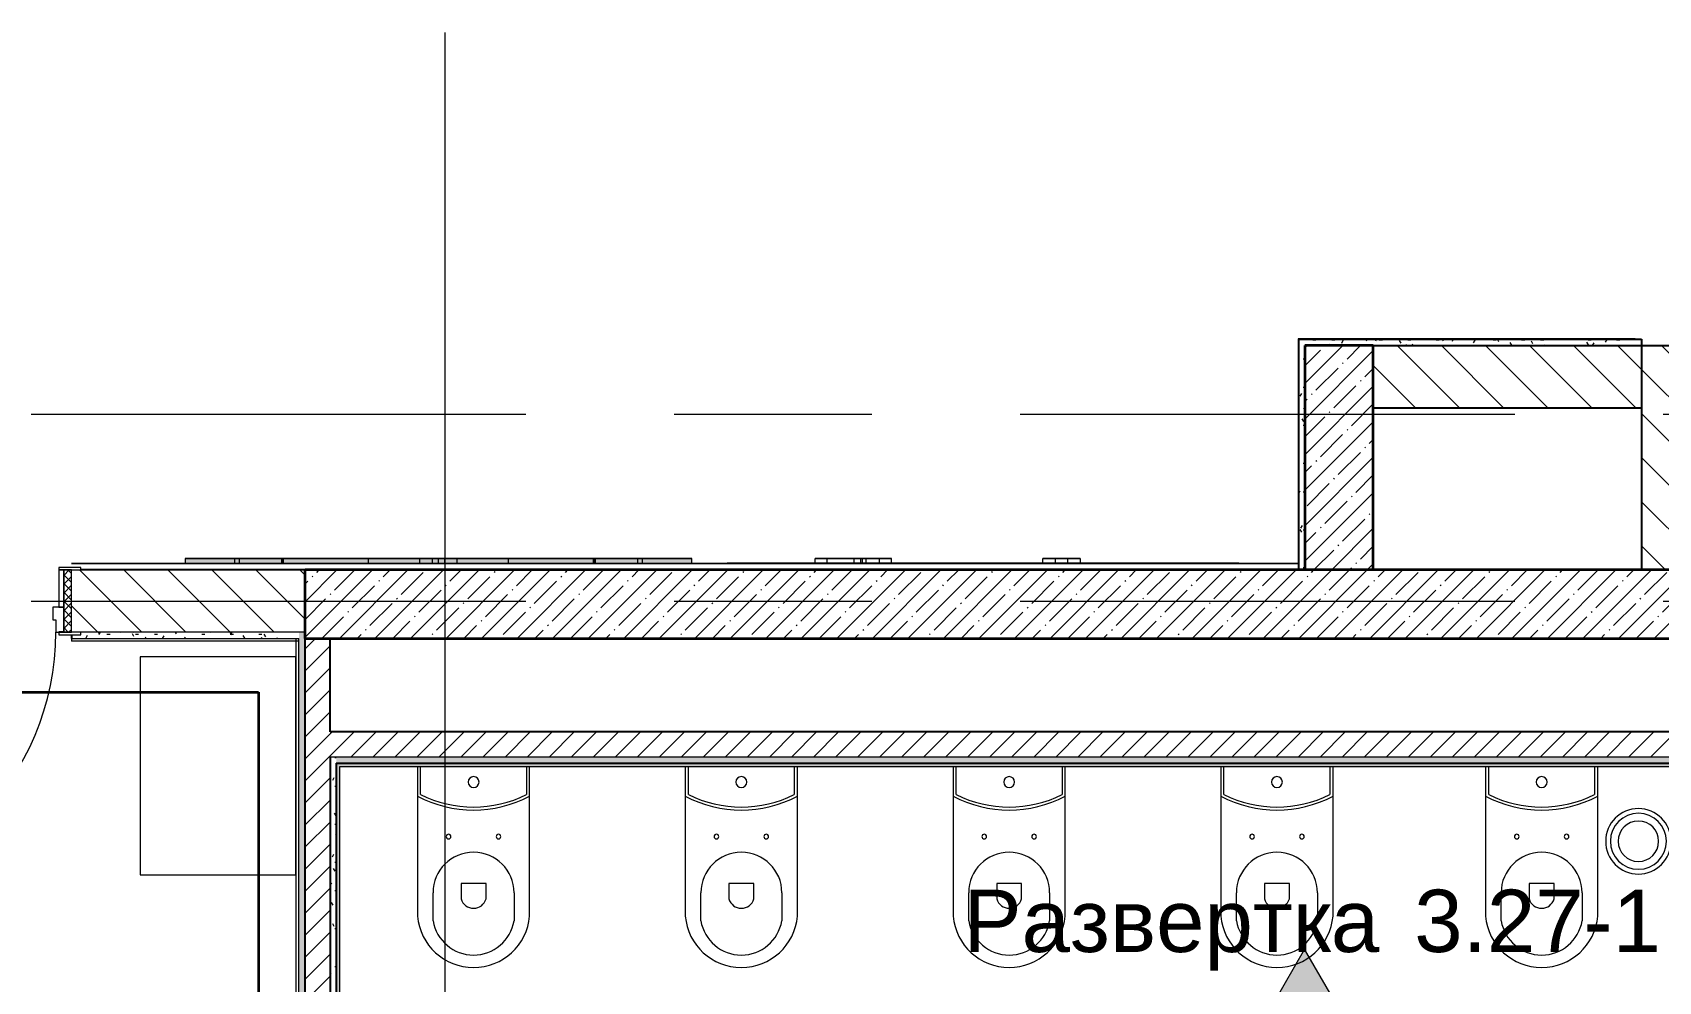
# Model space of a CAD drawing. Header units: millimetres. Extents: x 88919 to 135993, y -1987 to 12871.
# Drawn here: x 93335 to 98554, y 9279 to 12325 of the extents above; entities that cross this region are included whole.
import ezdxf

# ---------------------------------------------------------------- set-up
doc = ezdxf.new("R2010")
doc.units = ezdxf.units.MM
doc.linetypes.add('Осевая', pattern=[3175, 635, -476.25, 1587.5, -476.25])
for name, color, linetype, lineweight in [('A-DETL-1', 7, 'Continuous', 35), ('A-DOOR', 7, 'Continuous', 9), ('A-DOOR-1', 7, 'Continuous', 13), ('A-DOOR-FRAM', 7, 'Continuous', 13), ('A-DOOR-FRAM-1', 7, 'Continuous', 9), ('A-WALL-2', 7, 'Continuous', 9), ('G-ANNO-SYMB', 7, 'Continuous', 9), ('I-WALL', 7, 'Continuous', 9), ('P-SANR-FIXT', 7, 'Continuous', 9), ('Оси', 7, 'Continuous', 9), ('Оси-2', 7, 'Осевая', 9)]:
    doc.layers.add(name, color=color, linetype=linetype, lineweight=lineweight)
for name, color, linetype, lineweight, true_color in [('A-WALL-1', 7, 'Continuous', 25, 0x3c3c3c), ('A-WALL-3', 7, 'Continuous', 35, 0x3c3c3c), ('A-WALL-FNSH-1', 7, 'Continuous', 13, 0x3c3c3c), ('I-FURN-4', 7, 'Continuous', 9, 0xf0f0f0)]:
    doc.layers.add(name, color=color, linetype=linetype, lineweight=lineweight, true_color=true_color)
doc.layers.add('I-FURN-5', color=7, linetype='Continuous', lineweight=9, transparency=1)
doc.styles.add('Arial_1', font='arial.ttf', dxfattribs={"height": 200})
pattern_1 = [(45, (0, 0), (-35.35534, 35.35534), [])]
pattern_2 = [(45, (0, 0), (-57.024626, 57.024626), []), (45, (57.025, 0), (-57.024626, 57.024626), [100.806, -20.161, 3.353, -16.808])]
pattern_3 = [(135, (0, 0), (-70.71068, -70.71068), [])]
pattern_4 = [(0, (0, 0), (121.92, 30.48), [10.058, -81.382, 10.058, -81.382, -487.68]), (0, (0, 0), (121.92, 30.48), [-182.88, 10.058, -172.822, 10.058, -81.382, -213.36]), (0, (0, 0), (121.92, 30.48), [-457.2, 10.058, -50.902, 10.058, -142.342]), (120, (45.72, 15.24), (-87.356454, 90.345817), [10.058, -81.382, 10.058, -81.382, -487.68]), (120, (45.72, 15.24), (-87.356454, 90.345817), [-182.88, 10.058, -172.822, 10.058, -81.382, -213.36]), (120, (45.72, 15.24), (-87.356454, 90.345817), [-457.2, 10.058, -50.902, 10.058, -142.342]), (240, (60.96, 76.2), (-34.563546, -120.825817), [10.058, -81.382, 10.058, -81.382, -487.68]), (240, (60.96, 76.2), (-34.563546, -120.825817), [-182.88, 10.058, -172.822, 10.058, -81.382, -213.36]), (240, (60.96, 76.2), (-34.563546, -120.825817), [-457.2, 10.058, -50.902, 10.058, -142.342])]

# ---------------------------------------------------------------- blocks, each defined once
blk = doc.blocks.new('110_Дверь_СКБ_1Ст_Внутренняя1 - Д-8 950x2100h_охрана-31784688-План разверток пом_3_27_ Этаж 3')
at = {"layer": 'A-DOOR'}
h = blk.add_hatch(dxfattribs=at)
h.set_pattern_fill('FP_5', color=256, style=0, pattern_type=2)
h.set_pattern_definition([(135, (1826.41, 164.685), (-14.14214, -14.14214), []), (225, (1826.41, 164.685), (14.14214, -14.14214), [])])
h.paths.add_polyline_path([(487.5, 100), (462.5, 100), (462.5, -100), (487.5, -100)])
at = {"layer": 'A-DOOR-FRAM-1'}
h = blk.add_hatch(dxfattribs=at)
h.set_pattern_fill('FP_6', color=256, style=0, pattern_type=2)
h.set_pattern_definition([(45, (-296.384, 164.685), (-14.1421, 14.1421), []), (135, (-296.384, 164.685), (-14.1421, -14.1421), [])])
h.paths.add_polyline_path([(-459.3, 100), (-462.5, 100), (-462.5, -100), (-437.5, -100), (-437.5, 100)])
at = {"layer": 'A-DOOR'}
blk.add_arc((437.5, 100), 850, 90, 180, dxfattribs=at)
at = {"layer": 'A-DOOR-1'}
for p, q in [((437.5, 950), (397.5, 950)), ((397.5, 950), (397.5, 100)), ((437.5, 100), (437.5, 950)), ((397.5, 100), (437.5, 100))]:
    blk.add_line(p, q, dxfattribs=at)
at = {"layer": 'A-DOOR-FRAM'}
for p, q in [((-422.5, 108), (-492.5, 108)), ((-492.5, 108), (-492.5, 100)), ((-422.5, 100), (-422.5, 108)), ((517.5, 108), (447.5, 108)), ((447.5, 108), (447.5, 100)), ((517.5, 100), (517.5, 108)), ((-492.5, 100), (-422.5, 100)), ((-437.5, 100), (-462.5, 100)), ((-462.5, 100), (-462.5, -100)), ((-412.5, 100), (-437.5, 100)), ((-437.5, 100), (-437.5, 20)), ((-437.5, -100), (-437.5, 100)), ((-422.5, 100), (-437.5, 100)), ((-437.5, 100), (-437.5, 99)), ((-437.5, 99), (-422.5, 99)), ((-422.5, 99), (-422.5, 100)), ((-412.5, 60), (-412.5, 100)), ((-402.5, 60), (-412.5, 60)), ((-402.5, 20), (-402.5, 60)), ((437.5, 60), (427.5, 60)), ((427.5, 60), (427.5, 20)), ((437.5, 100), (437.5, 60)), ((462.5, 100), (437.5, 100)), ((462.5, 100), (447.5, 100)), ((447.5, 100), (447.5, 99)), ((447.5, 100), (517.5, 100)), ((447.5, 99), (462.5, 99)), ((462.5, 20), (462.5, 100)), ((487.5, 100), (462.5, 100)), ((462.5, 100), (462.5, -100)), ((462.5, 99), (462.5, 100)), ((487.5, -100), (487.5, 100)), ((-437.5, 20), (-402.5, 20)), ((-422.5, 20), (-437.5, 20)), ((-437.5, 20), (-437.5, -100)), ((-422.5, -100), (-422.5, 20)), ((427.5, 20), (462.5, 20)), ((462.5, 20), (447.5, 20)), ((447.5, 20), (447.5, -100)), ((462.5, -100), (462.5, 20)), ((-422.5, -100), (-492.5, -100)), ((-492.5, -100), (-492.5, -108)), ((-462.5, -100), (-437.5, -100)), ((-437.5, -100), (-422.5, -100)), ((-422.5, -108), (-422.5, -100)), ((447.5, -100), (462.5, -100)), ((517.5, -100), (447.5, -100)), ((447.5, -100), (447.5, -108)), ((462.5, -100), (487.5, -100)), ((517.5, -108), (517.5, -100)), ((-492.5, -108), (-422.5, -108)), ((447.5, -108), (517.5, -108))]:
    blk.add_line(p, q, dxfattribs=at)
blk = doc.blocks.new('Стол базовый прямоугольный - 1_196-25596001-План разверток пом_3_27_ Этаж 3')
at = {"layer": 'I-FURN-4'}
for p, q in [((350, 250), (-350, 250)), ((-350, 250), (-350, -250)), ((350, -250), (350, 250)), ((-350, -250), (350, -250))]:
    blk.add_line(p, q, dxfattribs=at)
blk = doc.blocks.new('WC Seat_2 with Cistern-Wall Based - SE22-33487382-План разверток пом_3_27_ Этаж 3')
at = {"layer": 'P-SANR-FIXT'}
for p, q in [((-55, 485.5), (-55, 100.5)), ((-5, 410.5), (-5, 500.5)), ((255, 500.5), (255, 410.5)), ((305, 100.5), (305, 485.5)), ((85, 430.5), (85, 380.5)), ((165, 380.5), (165, 430.5)), ((85, 380.5), (165, 380.5)), ((-55, 100.5), (-55, 5.5)), ((-45, 5.5), (-45, 95.6)), ((295, 95.6), (295, 5.5)), ((305, 5.5), (305, 100.5))]:
    blk.add_line(p, q, dxfattribs=at)
for centre, radius, start, end in [((125, 469.8), 180.7, 4.9791, 175.0209), ((125, 478.7), 131.8, 9.5273, 170.4727), ((125, 418.8), 41.7, 16.2602, 163.7398), ((125, 410.5), 130, 180, 360), ((45, 230.5), 7.5, 0, 180), ((45, 230.5), 7.5, 180, 360), ((205, 230.5), 7.5, 0, 180), ((205, 230.5), 7.5, 180, 360), ((125, -237), 382.5, 61.9275, 118.0725), ((125, -247), 382.5, 63.6122, 116.3878), ((125, 55.5), 17.5, 0, 180), ((125, 55.5), 17.5, 180, 360)]:
    blk.add_arc(centre, radius, start, end, dxfattribs=at)
blk = doc.blocks.new('мусорная корзина - Round_ Metal-30590745-План разверток пом_3_27_ Этаж 3')
at = {"layer": 'P-SANR-FIXT'}
for radius, start, end in [(105, 0, 180), (90, 360, 180), (65, 0, 180), (105, 180, 360), (90, 180, 360), (65, 180, 360)]:
    blk.add_arc((0, 0), radius, start, end, dxfattribs=at)
blk = doc.blocks.new('Дерево_ декор - Дерево_ декор-32360999-План разверток пом_3_27_ Этаж 3')
at = {"layer": 'I-FURN-5'}
for points in [[(-810.2, 24.3), (-812.9, 24.3), (-812.9, 8.3), (-639, 8.3), (-639, 24.3), (-795.5, 24.3)], [(-224.5, 24.3), (-653.9, 24.3), (-653.9, 8.3), (-224.5, 8.3)], [(-497.5, 24.3), (-503.8, 24.3), (-503.8, 8.3), (-497.5, 8.3), (-497.5, 19.6)], [(51.9, 24.3), (-224.5, 24.3), (-224.5, 8.3), (224.5, 8.3), (224.5, 24.3), (101.1, 24.3)], [(592.2, 24.3), (224.5, 24.3), (224.5, 8.3), (653.9, 8.3), (653.9, 24.3), (595, 24.3)], [(503.8, 24.3), (497.5, 24.3), (497.5, 8.3), (503.8, 8.3), (503.8, 10.9)], [(733.9, 24.3), (639, 24.3), (639, 8.3), (812.9, 8.3), (812.9, 24.3), (769.7, 24.3)]]:
    blk.add_hatch(color=256, dxfattribs=at).paths.add_polyline_path(points)
at = {"layer": 'I-FURN-4'}
for p, q in [((-813.4, 24.3), (-813.4, 8.3)), ((-654.2, 24.3), (-812.9, 24.3)), ((-812.9, 24.3), (-654.4, 24.3)), ((-812.9, 8.3), (-654.2, 8.3)), ((-654.4, 8.3), (-812.9, 8.3)), ((-654.5, 24.3), (-654.5, 8.3)), ((-654.5, 24.3), (-224.5, 24.3)), ((-224.5, 8.3), (-654.5, 8.3)), ((-654.4, 24.3), (-639, 24.3)), ((-639, 8.3), (-654.4, 8.3)), ((-639, 24.3), (-654.3, 24.3)), ((-654.3, 8.3), (-639, 8.3)), ((-639.5, 24.3), (-654.2, 24.3)), ((-654.2, 8.3), (-639.5, 8.3)), ((-497.5, 24.3), (-639.5, 24.3)), ((-639.5, 8.3), (-497.5, 8.3)), ((-639, 8.3), (-639, 24.3)), ((-503.8, 24.3), (-503.8, 8.3)), ((-503.8, 24.3), (-503.8, 24.3)), ((-498.6, 24.3), (-503.8, 24.3)), ((-503.8, 24.3), (-497.5, 24.3)), ((-503.8, 8.3), (-503.8, 8.3)), ((-503.8, 8.3), (-498.6, 8.3)), ((-497.5, 8.3), (-503.8, 8.3)), ((-18.7, 24.3), (-497.8, 24.3)), ((-497.8, 8.3), (-18.7, 8.3)), ((-497.5, 24.3), (-497.5, 8.3)), ((-224.5, 24.3), (224.5, 24.3)), ((-224.5, 24.3), (-224.5, 8.3)), ((224.5, 8.3), (-224.5, 8.3)), ((0, 24.3), (-60, 24.3)), ((-60, 24.3), (-19.2, 24.3)), ((-60, 24.3), (-60, 8.3)), ((-19.2, 8.3), (-60, 8.3)), ((-60, 8.3), (0, 8.3)), ((-19.2, 24.3), (0, 24.3)), ((-19.2, 8.3), (-19.2, 24.3)), ((0, 8.3), (-19.2, 8.3)), ((-7.5, 24.3), (-18.4, 24.3)), ((-18.4, 8.3), (-14.9, 8.3)), ((-14.9, 8.3), (-7.5, 8.3)), ((0, 24.3), (-7.5, 24.3)), ((-7.5, 8.3), (0, 8.3)), ((7.5, 24.3), (0, 24.3)), ((0, 24.3), (0, 8.3)), ((60, 24.3), (0, 24.3)), ((0, 24.3), (19.2, 24.3)), ((0, 24.3), (0, 8.3)), ((0, 8.3), (7.5, 8.3)), ((19.2, 8.3), (0, 8.3)), ((0, 8.3), (60, 8.3)), ((18.4, 24.3), (7.5, 24.3)), ((7.5, 8.3), (18.4, 8.3)), ((497.8, 24.3), (18.7, 24.3)), ((18.7, 8.3), (497.8, 8.3)), ((19.2, 24.3), (60, 24.3)), ((19.2, 24.3), (19.2, 8.3)), ((60, 8.3), (19.2, 8.3)), ((60, 24.3), (60, 8.3)), ((224.5, 24.3), (654.5, 24.3)), ((224.5, 24.3), (224.5, 8.3)), ((654.5, 8.3), (224.5, 8.3)), ((639.5, 24.3), (497.5, 24.3)), ((497.5, 24.3), (503.8, 24.3)), ((497.5, 24.3), (497.5, 8.3)), ((503.8, 8.3), (497.5, 8.3)), ((497.5, 8.3), (639.5, 8.3)), ((503.8, 24.3), (498.6, 24.3)), ((498.6, 8.3), (503.8, 8.3)), ((503.8, 8.3), (503.8, 24.3)), ((503.8, 24.3), (503.8, 24.3)), ((503.8, 8.3), (503.8, 8.3)), ((654.3, 24.3), (639, 24.3)), ((639, 24.3), (654.4, 24.3)), ((639, 24.3), (639, 8.3)), ((654.4, 8.3), (639, 8.3)), ((639, 8.3), (654.3, 8.3)), ((654.2, 24.3), (639.5, 24.3)), ((639.5, 8.3), (654.2, 8.3)), ((812.9, 24.3), (654.2, 24.3)), ((654.2, 8.3), (812.9, 8.3)), ((654.4, 24.3), (812.9, 24.3)), ((812.9, 8.3), (654.4, 8.3)), ((654.5, 8.3), (654.5, 24.3)), ((813.4, 8.3), (813.4, 24.3))]:
    blk.add_line(p, q, dxfattribs=at)
blk = doc.blocks.new('Дервево_ ствол_ декор 4 - Дервево_ ствол_ декор 4-32361002-План разверток пом_3_27_ Этаж 3')
at = {"layer": 'I-FURN-4'}
for p, q in [((0, 24.3), (-60, 24.3)), ((-60, 24.3), (-40.5, 24.3)), ((-60, 8.3), (-60, 24.3)), ((-40.5, 8.3), (-60, 8.3)), ((-60, 8.3), (0, 8.3)), ((-40.5, 24.3), (-19.5, 24.3)), ((-19.5, 8.3), (-40.5, 8.3)), ((-19.5, 24.3), (19.5, 24.3)), ((-19.5, 8.3), (-19.5, 24.3)), ((19.5, 8.3), (-19.5, 8.3)), ((60, 24.3), (0, 24.3)), ((0, 8.3), (60, 8.3)), ((19.5, 24.3), (33.1, 24.3)), ((19.5, 24.3), (19.5, 8.3)), ((33.1, 8.3), (19.5, 8.3)), ((33.1, 24.3), (60, 24.3)), ((60, 8.3), (33.1, 8.3)), ((60, 24.3), (60, 8.3))]:
    blk.add_line(p, q, dxfattribs=at)
blk = doc.blocks.new('Дерево_ декор 4 - Дерево_ декор 4-32361004-План разверток пом_3_27_ Этаж 3')
at = {"layer": 'I-FURN-4'}
for p, q in [((0, 24.3), (-60, 24.3)), ((-60, 24.3), (-21, 24.3)), ((-60, 24.3), (-60, 8.3)), ((-21, 8.3), (-60, 8.3)), ((-60, 8.3), (0, 8.3)), ((-21, 24.3), (20.9, 24.3)), ((-21, 8.3), (-21, 24.3)), ((20.9, 8.3), (-21, 8.3)), ((38, 24.3), (0, 24.3)), ((0, 8.3), (38, 8.3)), ((20.9, 24.3), (33.1, 24.3)), ((20.9, 24.3), (20.9, 8.3)), ((33.1, 8.3), (20.9, 8.3)), ((33.1, 24.3), (147.2, 24.3)), ((33.1, 24.3), (33.1, 8.3)), ((147.2, 8.3), (33.1, 8.3)), ((60, 24.3), (38, 24.3)), ((185.4, 24.3), (38, 24.3)), ((38, 24.3), (60, 24.3)), ((38, 24.3), (38, 8.3)), ((60, 8.3), (38, 8.3)), ((38, 8.3), (185.4, 8.3)), ((38, 8.3), (60, 8.3)), ((60, 24.3), (60, 8.3)), ((147.2, 24.3), (185.4, 24.3)), ((147.2, 8.3), (147.2, 24.3)), ((185.4, 8.3), (147.2, 8.3)), ((185.4, 24.3), (185.4, 8.3))]:
    blk.add_line(p, q, dxfattribs=at)
blk = doc.blocks.new('Фасад - Марка фасада_Указатель-25386507-План разверток пом_3_27_ Этаж 3')
at = {"layer": 'G-ANNO-SYMB'}
blk.add_hatch(color=256, dxfattribs=at).paths.add_polyline_path([(-1, 0), (0, 1.732), (1, 0), (0, 0)])
for p, q in [((0, 1.732), (-1, 0)), ((1, 0), (0, 1.732)), ((-1, 0), (0, 0)), ((0, 0), (1, 0))]:
    blk.add_line(p, q, dxfattribs=at)

msp = doc.modelspace()

# ---------------------------------------------------------------- hatches: boundary and pattern name
at = {"layer": 'I-WALL'}
h = msp.add_hatch(dxfattribs=at)
h.set_pattern_fill('FP_10', color=256, style=0, pattern_type=2)
h.set_pattern_definition(pattern_4)
h.paths.add_polyline_path([(98500, 11320), (98500, 11340), (97399, 11340), (97399, 11320), (98170.6, 11320)])
h = msp.add_hatch(dxfattribs=at)
h.set_pattern_fill('FP_10', color=256, style=0, pattern_type=2)
h.set_pattern_definition(pattern_4)
h.paths.add_polyline_path([(97419, 10600), (97419, 11320), (97399, 11320), (97399, 10600)])
h = msp.add_hatch(dxfattribs=at)
h.set_pattern_fill('FP_2', color=256, style=0, pattern_type=2)
h.set_pattern_definition(pattern_2)
h.paths.add_polyline_path([(97419, 10600), (97639, 10600), (97639, 11320), (97419, 11320)])
h = msp.add_hatch(dxfattribs=at)
h.set_pattern_fill('FP_9', color=256, style=0, pattern_type=2)
h.set_pattern_definition(pattern_3)
h.paths.add_polyline_path([(98500, 11120), (98500, 11320), (97639, 11320), (97639, 11120), (98170.6, 11120)])
h = msp.add_hatch(dxfattribs=at)
h.set_pattern_fill('FP_9', color=256, style=0, pattern_type=2)
h.set_pattern_definition(pattern_3)
h.paths.add_polyline_path([(98500, 10600), (98700, 10600), (98700, 11320), (98500, 11320), (98500, 10619.6)])
h = msp.add_hatch(dxfattribs=at)
h.set_pattern_fill('FP_9', color=256, style=0, pattern_type=2)
h.set_pattern_definition(pattern_3)
h.paths.add_polyline_path([(101610, 10400), (101706, 10400), (101706, 10600), (101610, 10600)])
h.paths.add_polyline_path([(94190, 10400), (94210, 10400), (94210, 10600), (93460, 10600), (93460, 10400), (93490, 10400)])
h.paths.add_polyline_path([(92430, 10400), (92510, 10400), (92510, 10600), (92278.4, 10600), (92278.4, 10400), (92410, 10400)])
h = msp.add_hatch(dxfattribs=at)
h.set_pattern_fill('FP_2', color=256, style=0, pattern_type=2)
h.set_pattern_definition(pattern_2)
h.paths.add_polyline_path([(101610, 10380), (101610, 10600), (94210, 10600), (94210, 10380), (101116.8, 10380)])
h = msp.add_hatch(dxfattribs=at)
h.set_pattern_fill('FP_10', color=256, style=0, pattern_type=2)
h.set_pattern_definition(pattern_4)
h.paths.add_polyline_path([(94190, 10380), (94190, 10400), (93490, 10400), (93490, 10392), (93460, 10392), (93460, 10380), (93490, 10380)])
h.paths.add_polyline_path([(92439, 10380), (92510, 10380), (92510, 10392), (92480, 10392.5), (92480, 10400), (92430, 10400), (92430, 10380)])
h = msp.add_hatch(dxfattribs=at)
h.set_pattern_fill('FP_10', color=256, style=0, pattern_type=2)
h.set_pattern_definition(pattern_4)
h.paths.add_polyline_path([(94210, 6700), (94210, 10400), (94190, 10400), (94190, 6700)])
h = msp.add_hatch(dxfattribs=at)
h.set_pattern_fill('FP_1', color=256, style=0, pattern_type=2)
h.set_pattern_definition(pattern_1)
h.paths.add_polyline_path([(94290, 5400), (94290, 10380), (94210, 10380), (94210, 5400)])
h = msp.add_hatch(dxfattribs=at)
h.set_pattern_fill('FP_1', color=256, style=0, pattern_type=2)
h.set_pattern_definition(pattern_1)
h.paths.add_polyline_path([(101060, 10000), (101080, 10000), (101080, 10080), (94290, 10080), (94290, 10000), (100527.5, 10000)])
h = msp.add_hatch(dxfattribs=at)
h.set_pattern_fill('FP_10', color=256, style=0, pattern_type=2)
h.set_pattern_definition(pattern_4)
h.paths.add_polyline_path([(94290, 8060), (94310, 8060), (94310, 10000), (94290, 10000), (94290, 8252.5)])
h = msp.add_hatch(dxfattribs=at)
h.set_pattern_fill('FP_10', color=256, style=0, pattern_type=2)
h.set_pattern_definition(pattern_4)
h.paths.add_polyline_path([(101049, 9980), (101060, 9980), (101060, 10000), (94310, 10000), (94310, 9980), (100527.5, 9980)])
for points in [[(101060, 9969), (101060, 9980), (94310, 9980), (94310, 9969), (100527.5, 9969)], [(94321, 8080), (94321, 9969), (94310, 9969), (94310, 8080)]]:
    msp.add_hatch(color=256, dxfattribs=at).paths.add_polyline_path(points)

# ---------------------------------------------------------------- linework, layer by layer
at = {"layer": 'A-DETL-1'}
for p, q in [((92600, 10207.5), (93680.5, 10207.5)), ((93680.5, 10207.5), (94060, 10207.5)), ((94060, 10207.5), (94060, 9621)), ((94060, 9621), (94060, 8720.4))]:
    msp.add_line(p, q, dxfattribs=at)
at = {"layer": 'A-WALL-1'}
for p, q in [((97399, 11340), (97399, 10600)), ((97399, 11340), (98500, 11340)), ((98500, 11340), (98500, 10600)), ((97639, 11320), (98720, 11320)), ((97639, 11120), (98500, 11120)), ((94210, 10600), (93490, 10600)), ((93460, 10392), (93460, 10380)), ((94210, 6700), (94210, 10380)), ((94290, 10080), (94290, 10380)), ((101080, 10080), (94290, 10080)), ((94290, 10000), (94290, 5400)), ((94310, 9980), (101060, 9980)), ((94310, 9980), (94310, 8080))]:
    msp.add_line(p, q, dxfattribs=at)
at = {"layer": 'A-WALL-2'}
for p, q in [((94210, 10400), (93490, 10400)), ((94290, 10000), (101080, 10000))]:
    msp.add_line(p, q, dxfattribs=at)
at = {"layer": 'A-WALL-3'}
for p, q in [((97419, 11320), (97419, 10600)), ((97639, 11320), (97419, 11320)), ((97639, 10600), (97639, 11320)), ((101610, 10600), (94210, 10600)), ((94210, 10380), (94210, 10600)), ((94210, 10380), (101610, 10380))]:
    msp.add_line(p, q, dxfattribs=at)
at = {"layer": 'A-WALL-FNSH-1'}
for p, q in [((97398, 11341), (97398, 10621)), ((98480, 11341), (97398, 11341)), ((98480, 11340), (98480, 11341)), ((97398, 10621), (93460, 10621)), ((93460, 10621), (93460, 10620)), ((93460, 10620), (97399, 10620)), ((95564.8, 10622), (95564.8, 10621)), ((97207.8, 10622), (95564.8, 10622)), ((95564.8, 10621), (97207.8, 10621)), ((95994, 10621), (95994, 10622)), ((97207.8, 10621), (97207.8, 10622)), ((94321, 9969), (101060, 9969)), ((94321, 8091), (94321, 9969))]:
    msp.add_line(p, q, dxfattribs=at)
at = {"layer": 'I-WALL'}
for p, q in [((95559, 10622), (95559, 10621)), ((96402.6, 10622), (96402.6, 10621)), ((96402.8, 10622), (96402.8, 10621)), ((96469.2, 10622), (96469.2, 10621)), ((96802.6, 10622), (96802.6, 10621)), ((93460, 10380), (94190, 10380)), ((93460, 10380), (93460, 10371)), ((94190, 10371), (93460, 10371)), ((94181, 6720.5), (94181, 10379.5)), ((94181, 10379.5), (94190, 10379.5)), ((94190, 6720), (94190, 10380))]:
    msp.add_line(p, q, dxfattribs=at)
at = {"layer": 'Оси'}
msp.add_line((94660, 9824.5), (94660, 12324.5), dxfattribs=at)
at = {"layer": 'Оси-2'}
for p, q in [((92219.3, 11100), (99956.6, 11100)), ((92219.3, 10500), (99956.6, 10500)), ((94660, 6015.8), (94660, 9824.5))]:
    msp.add_line(p, q, dxfattribs=at)

# ---------------------------------------------------------------- block references
at = {"layer": 'A-DOOR', "rotation": 180}
msp.add_blockref('110_Дверь_СКБ_1Ст_Внутренняя1 - Д-8 950x2100h_охрана-31784688-План разверток пом_3_27_ Этаж 3', (92997.5, 10500), dxfattribs=at)
at = {"layer": 'G-ANNO-SYMB', "xscale": 99.99999999999993, "yscale": 99.99999999999993, "zscale": 99.99999999999993}
msp.add_blockref('Фасад - Марка фасада_Указатель-25386507-План разверток пом_3_27_ Этаж 3', (97418.3, 9209.8), dxfattribs=at)
at = {"layer": 'I-FURN-4'}
for name, p, rotation in [('Дерево_ декор - Дерево_ декор-32360999-План разверток пом_3_27_ Этаж 3', (94638.3, 10645.3), 180), ('Дерево_ декор 4 - Дерево_ декор 4-32361004-План разверток пом_3_27_ Этаж 3', (96032.3, 10645.3), 180), ('Дервево_ ствол_ декор 4 - Дервево_ ствол_ декор 4-32361002-План разверток пом_3_27_ Этаж 3', (96638.3, 10645.3), 180), ('Стол базовый прямоугольный - 1_196-25596001-План разверток пом_3_27_ Этаж 3', (93930.5, 9971), 90)]:
    msp.add_blockref(name, p, dxfattribs=dict(at, rotation=rotation))
at = {"layer": 'P-SANR-FIXT', "rotation": 180}
for p in [(94875.8, 9974.5), (95735.4, 9974.5), (96595.1, 9974.5), (97454.7, 9974.5), (98304.4, 9974.5)]:
    msp.add_blockref('WC Seat_2 with Cistern-Wall Based - SE22-33487382-План разверток пом_3_27_ Этаж 3', p, dxfattribs=at)
at = {"layer": 'P-SANR-FIXT'}
msp.add_blockref('мусорная корзина - Round_ Metal-30590745-План разверток пом_3_27_ Этаж 3', (98489.9, 9729), dxfattribs=at)

# ---------------------------------------------------------------- texts
at = {"layer": 'G-ANNO-SYMB', "char_height": 200, "attachment_point": 1, "style": 'Arial_1'}
for s, insert, width in [('Развертка', (96323.5, 9573.6), 1659.493), (' 3.27-1', (97692.8, 9573.6), 1074.261)]:
    msp.add_mtext(s, dxfattribs=dict(at, insert=insert, width=width))

doc.saveas('drawing.dxf')
